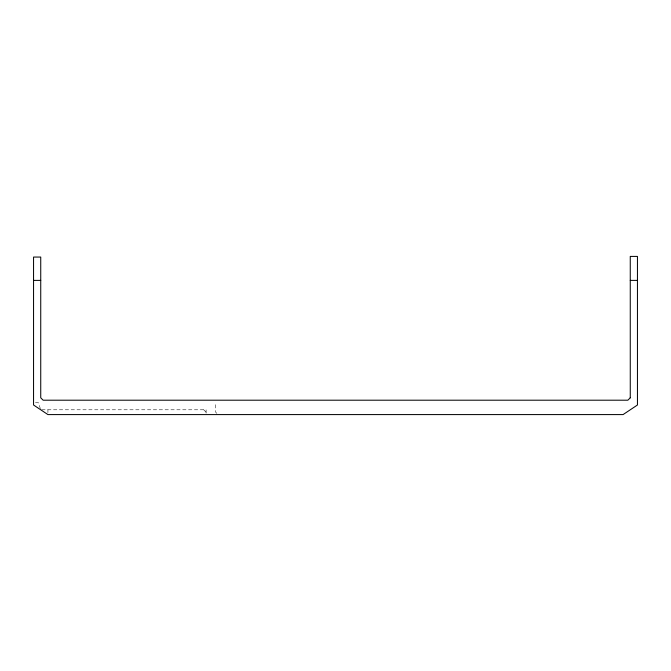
<?xml version="1.0" encoding="UTF-8"?>
<svg xmlns="http://www.w3.org/2000/svg" width="671" height="671" viewBox="0 0 671 671"><rect width="100%" height="100%" fill="white"/><g stroke="black" fill="none" stroke-linecap="round" stroke-linejoin="round"><path stroke-width="0.5" stroke-dasharray="3.35 2.52" d="M35.471 402.6L38.339 402.6L40.738 409.788M41.77 409.788L206.089 409.788L206.089 413.781M216.876 413.386L215.676 412.187L215.676 402.197M203.699 409.788L206.089 412.187M47.926 409.788L47.926 412.665"/><path stroke-width="1.01" d="M33.55 280.386L40.738 280.386M630.262 280.386L637.45 280.386M630.262 397.811L627.863 400.201L43.137 400.201L40.738 397.811L40.738 257.06L33.55 257.06L33.55 404.999L47.926 414.586L623.074 414.586L637.45 404.999L637.45 256.414L630.262 256.414L630.262 397.811"/></g></svg>
